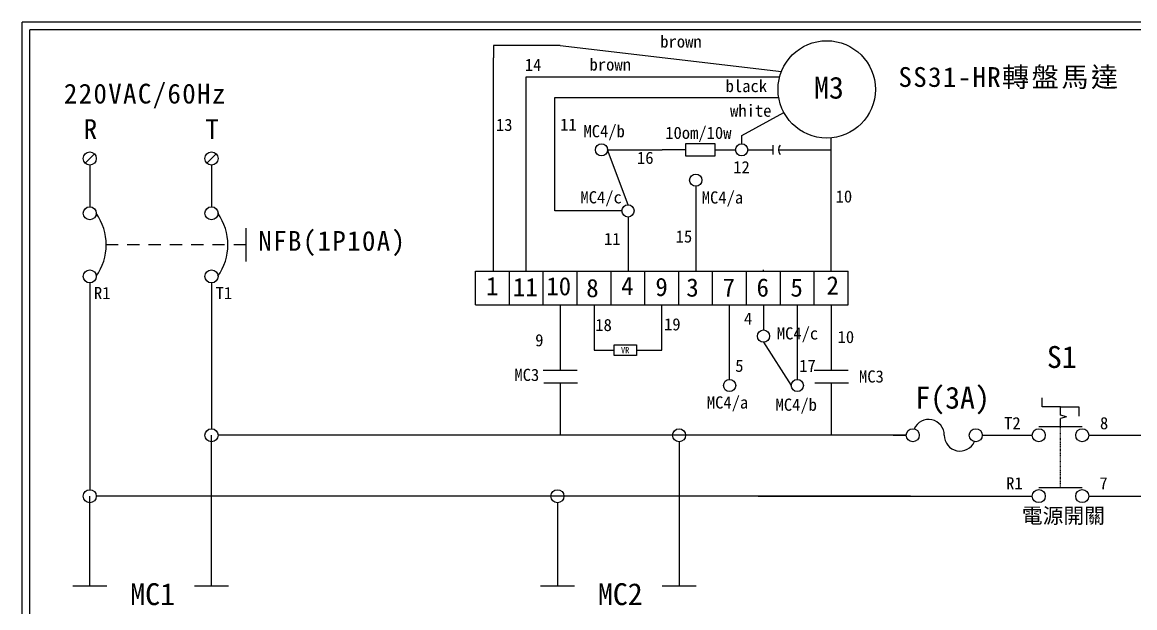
# Model space of a CAD drawing. Extents: x 10 to 297, y 3 to 207.
# Drawn here: x 10 to 192.8, y 110.8 to 207 of the extents above; entities that cross this region are included whole.
import ezdxf

# ---------------------------------------------------------------- set-up
doc = ezdxf.new("R2010")
doc.units = 0
doc.linetypes.add('DASHED', pattern=[0.2, 0.1, -0.1])
doc.linetypes.add('HIDDEN9', pattern=[3.5, 2, -1.5])
doc.layers.get('0').update_dxf_attribs({"linetype": 'CONTINUOUS'})
for name, color, linetype in [('7', 7, 'CONTINUOUS'), ('圖框層', 7, 'CONTINUOUS'), ('標尺寸層', 3, 'CONTINUOUS')]:
    doc.layers.add(name, color=color, linetype=linetype)
doc.styles.add('CNS', font='romanc.shx', dxfattribs={"bigfont": 'chineset.shx'})
doc.styles.add('STSL', font='kaiu.ttf')
doc.styles.add('標楷體', font='kaiu.ttf')

# ---------------------------------------------------------------- blocks, each defined once
blk = doc.blocks.new('FUSE')
at = {"color": 7}
for p, q in [((0, 0), (2.14, 0)), ((14.64, 0), (16.78, 0))]:
    blk.add_line(p, q, dxfattribs=at)
for centre in [(3.21, 0), (13.56, 0)]:
    blk.add_circle(centre, 1.07)
for centre, start, end in [((5.8, 0), 0, 156.116), ((10.98, 0), 180, 336.116)]:
    blk.add_arc(centre, 2.59, start, end, dxfattribs=at)

msp = doc.modelspace()

# ---------------------------------------------------------------- linework, layer by layer
for p, q in [((21.85, 185.35), (20.34, 183.83)), ((41.85, 185.35), (40.34, 183.83)), ((21.1, 164.1), (21.12, 130.19)), ((41.1, 164.1), (41.12, 140.19)), ((177.63, 143.78), (177.63, 145.28)), ((180.63, 143.78), (177.63, 143.78)), ((180.63, 143.78), (183.63, 143.78)), ((183.63, 143.78), (183.63, 142.28)), ((181.63, 142.17), (180.63, 142.44)), ((181.63, 142.17), (180.63, 141.9)), ((129.87, 139.12), (42.17, 139.12)), ((155.29, 139.12), (119.02, 139.12)), ((167.78, 139.13), (175.99, 139.13)), ((167.78, 139.12), (175.99, 139.12)), ((169.92, 139.13), (175.99, 139.13)), ((185.27, 139.12), (292.46, 139.12)), ((117.94, 138.05), (117.96, 114.4)), ((155.99, 129.12), (22.17, 129.12)), ((97.95, 128.05), (97.96, 114.4)), ((130.94, 129.12), (175.99, 129.12)), ((185.27, 129.12), (292.09, 129.12))]:
    msp.add_line(p, q)
at = {"color": 7, "linetype": 'HIDDEN9'}
msp.add_line((46.76, 170.41), (23.79, 170.41), dxfattribs=at)
for centre, radius in [((142.21, 195.94), 8), ((21.1, 184.59), 1.07), ((41.1, 184.59), 1.07), ((21.1, 175.59), 1.07), ((41.1, 175.59), 1.07), ((21.1, 165.23), 1.07), ((41.1, 165.23), 1.07), ((41.1, 139.12), 1.07), ((117.95, 139.12), 1.07), ((21.1, 129.12), 1.07), ((97.95, 129.12), 1.07)]:
    msp.add_circle(centre, radius)
at = {"color": 7}
for centre in [(14.74, 170.41), (34.74, 170.41)]:
    msp.add_arc(centre, 9.05, 325.1286, 34.8714, dxfattribs=at)
at = {"layer": '7'}
for p, q in [((180.63, 142.44), (180.63, 143.78)), ((180.63, 140.56), (180.63, 141.9)), ((177.06, 140.56), (184.2, 140.56)), ((177.06, 130.56), (184.2, 130.56))]:
    msp.add_line(p, q, dxfattribs=at)
at = {"layer": '7', "linetype": 'DASHED'}
msp.add_line((180.63, 130.56), (180.63, 140.56), dxfattribs=at)
at = {"layer": '7'}
for centre in [(177.06, 139.13), (184.2, 139.13), (177.06, 129.13), (184.2, 129.13)]:
    msp.add_circle(centre, 1.07, dxfattribs=at)
at = {"layer": '圖框層', "color": 7}
for p, q in [((297, 206.97), (10, 206.97)), ((10, 3), (10, 206.97)), ((295.75, 205.72), (11.25, 205.72)), ((11.25, 4.25), (11.25, 205.72))]:
    msp.add_line(p, q, dxfattribs=at)
at = {"layer": '標尺寸層', "color": 7}
for p, q in [((98.41, 203.17), (87.43, 203.17)), ((87.43, 203.17), (87.43, 201.12)), ((98.41, 203.17), (134.76, 198.87)), ((87.43, 166.1), (87.43, 201.12)), ((92.84, 166.1), (92.84, 197.99)), ((92.84, 197.99), (134.47, 197.99)), ((97.53, 194.6), (134.32, 194.6)), ((97.53, 175.98), (97.53, 194.6)), ((111.1, 194.6), (134.32, 194.6)), ((128.23, 188.37), (135.17, 192.13)), ((128.23, 187.02), (128.23, 188.37)), ((133.36, 186.8), (133.36, 185.23)), ((142.95, 166.1), (142.95, 187.98)), ((109.55, 176.98), (106.2, 186.02)), ((106.2, 186.02), (115.14, 186.02)), ((119.04, 186.02), (115.14, 186.02)), ((123.81, 186.02), (125.18, 186.02)), ((125.18, 186.02), (127.23, 186.02)), ((129.23, 186.02), (133.36, 186.02)), ((132.17, 186.02), (133.36, 186.02)), ((134.26, 186.02), (137.38, 186.02)), ((137.38, 186.02), (142.95, 186.02)), ((21.1, 183.52), (21.1, 176.66)), ((41.1, 183.52), (41.1, 176.66)), ((120.68, 180.02), (120.68, 166.1)), ((108.55, 175.98), (97.53, 175.98)), ((109.55, 174.98), (109.55, 166.1)), ((46.76, 173.14), (46.76, 167.68)), ((84.49, 160.53), (84.49, 166.1)), ((84.49, 166.1), (90.06, 166.1)), ((90.06, 160.53), (90.06, 166.1)), ((90.06, 166.1), (95.63, 166.1)), ((90.06, 160.53), (90.06, 166.1)), ((90.06, 160.53), (90.06, 166.1)), ((90.06, 160.53), (90.06, 166.1)), ((95.63, 160.53), (95.63, 166.1)), ((95.63, 166.1), (101.19, 166.1)), ((95.63, 160.53), (95.63, 166.1)), ((95.63, 160.53), (95.63, 166.1)), ((101.19, 160.53), (101.19, 166.1)), ((101.19, 160.53), (101.19, 166.1)), ((101.19, 166.1), (106.76, 166.1)), ((106.76, 160.53), (106.76, 166.1)), ((106.76, 160.53), (106.76, 166.1)), ((106.76, 166.1), (112.33, 166.1)), ((112.33, 160.53), (112.33, 166.1)), ((112.33, 160.53), (112.33, 166.1)), ((112.33, 166.1), (117.9, 166.1)), ((117.9, 160.53), (117.9, 166.1)), ((117.9, 160.53), (117.9, 166.1)), ((117.9, 166.1), (123.46, 166.1)), ((123.46, 160.53), (123.46, 166.1)), ((123.46, 160.53), (123.46, 166.1)), ((123.46, 166.1), (129.03, 166.1)), ((129.03, 160.53), (129.03, 166.1)), ((129.03, 160.53), (129.03, 166.1)), ((129.03, 166.1), (134.6, 166.1)), ((131.82, 166.1), (131.82, 166.29)), ((134.6, 160.53), (134.6, 166.1)), ((134.6, 160.53), (134.6, 166.1)), ((134.6, 166.1), (140.17, 166.1)), ((140.17, 160.53), (140.17, 166.1)), ((140.17, 160.53), (140.17, 166.1)), ((140.17, 160.53), (140.17, 166.1)), ((140.17, 166.1), (145.74, 166.1)), ((145.74, 160.53), (145.74, 166.1)), ((21.1, 164.16), (21.1, 164.1)), ((41.1, 164.16), (41.1, 164.1)), ((84.49, 160.53), (90.06, 160.53)), ((90.06, 160.53), (95.63, 160.53)), ((95.63, 160.53), (101.19, 160.53)), ((98.41, 160.53), (98.41, 149.83)), ((101.19, 160.53), (106.76, 160.53)), ((103.98, 160.53), (103.98, 153.13)), ((106.76, 160.53), (112.33, 160.53)), ((112.33, 160.53), (117.9, 160.53)), ((115.11, 153.13), (115.11, 160.53)), ((117.9, 160.53), (123.46, 160.53)), ((123.46, 160.53), (129.03, 160.53)), ((126.25, 148.3), (126.25, 160.53)), ((129.03, 160.53), (134.6, 160.53)), ((131.82, 160.53), (131.82, 156.42)), ((134.6, 160.53), (140.17, 160.53)), ((137.38, 148.3), (137.38, 160.53)), ((140.17, 160.53), (145.74, 160.53)), ((142.95, 160.53), (142.95, 149.83)), ((131.82, 154.42), (136.38, 147.3)), ((103.98, 153.13), (107.3, 153.13)), ((110.93, 153.13), (115.11, 153.13)), ((95.63, 149.83), (101.19, 149.83)), ((140.17, 149.83), (145.74, 149.83)), ((95.69, 147.73), (101.26, 147.73)), ((98.41, 147.73), (98.41, 139.12)), ((140.24, 147.73), (145.8, 147.73)), ((142.95, 147.73), (142.95, 139.12)), ((41.1, 114.4), (41.1, 139.12)), ((21.1, 114.4), (21.1, 129.12)), ((18.31, 114.4), (23.88, 114.4)), ((38.31, 114.4), (43.88, 114.4)), ((95.17, 114.4), (100.74, 114.4)), ((115.17, 114.4), (120.74, 114.4))]:
    msp.add_line(p, q, dxfattribs=at)
for points in [[(123.81, 187.04), (123.81, 184.99), (119.04, 184.99), (119.04, 187.04)], [(107.3, 153.96), (110.93, 153.96), (110.93, 152.22), (107.3, 152.22)]]:
    msp.add_lwpolyline(points, close=True, dxfattribs=at)
for centre in [(105.2, 186.02), (128.23, 186.02), (120.68, 181.02), (109.55, 175.98), (131.82, 155.42), (126.25, 147.3), (137.38, 147.3)]:
    msp.add_circle(centre, 1, dxfattribs=at)
msp.add_arc((135.45, 186.02), 1.19, 138.7324, 221.2676, dxfattribs=at)

# ---------------------------------------------------------------- block references
at = {"color": 7}
msp.add_blockref('FUSE', (153.14, 139.13), dxfattribs=at)

# ---------------------------------------------------------------- texts
at = {"color": 0, "char_height": 3.25, "style": '標楷體'}
for s, insert, width, attachment_point in [('{\\T1.1;SS31-HR轉盤馬達}', (172.26, 199.6), 44.317, 2), ('\\pt6.5;{\\T1.1;220VAC/60Hz}', (16.84, 196.87), 35.213, 1), ('\\pt6.5;{\\T1.1;R}', (20.1, 191.05), 2, 1), ('\\pt6.5;{\\T1.1;T}', (40.1, 191.05), 2, 1), ('\\pt6.5;{\\T1.1;NFB(1P10A)}', (60.96, 172.68), 24.6072, 2)]:
    msp.add_mtext(s, dxfattribs=dict(at, insert=insert, width=width, attachment_point=attachment_point))
at = {"layer": '圖框層', "color": 4, "style": 'STSL'}
for s, height, p in [('brown', 2, (114.85, 202.81)), ('brown', 2, (103.23, 199.03)), ('14', 2, (92.59, 198.97)), ('black', 2, (125.6, 195.5)), ('M3', 3.6, (140.12, 194.42)), ('white', 2, (126.32, 191.45)), ('13', 2, (87.85, 189.12)), ('11', 2, (98.39, 189.16)), ('MC4/b', 2, (102.23, 188.08)), ('10om/10w', 2, (115.67, 187.81)), ('16', 2, (111.03, 183.71)), ('12', 2, (126.84, 182.16)), ('MC4/c', 2, (101.73, 177.22)), ('MC4/a', 2, (121.67, 177.19)), ('10', 2, (143.67, 177.36)), ('11', 2, (105.61, 170.38)), ('15', 2, (117.38, 170.78)), ('1', 3, (86.22, 162.13)), ('11', 3, (90.63, 161.97)), ('10', 3, (96.12, 162.11)), ('8', 3, (102.69, 161.81)), ('4', 3, (108.42, 162.15)), ('9', 3, (114.05, 162)), ('3', 3, (119.13, 161.9)), ('7', 3, (125.1, 161.9)), ('6', 3, (130.67, 161.9)), ('5', 3, (136.24, 161.9)), ('2', 3, (142.18, 162.25)), ('R1', 2, (21.78, 161.49)), ('T1', 2, (41.78, 161.49)), ('4', 2, (128.6, 157.28)), ('18', 2, (104.17, 156.24)), ('19', 2, (115.47, 156.35)), ('9', 2, (94.3, 153.74)), ('MC4/c', 2, (134, 154.86)), ('10', 2, (143.99, 154.27)), ('VR', 1, (108.4, 152.61)), ('S1', 3.6, (178.39, 150.18)), ('MC3', 2, (90.88, 148.05)), ('5', 2, (127.17, 149.54)), ('17', 2, (137.69, 149.54)), ('MC3', 2, (147.51, 147.79)), ('F(3A)', 3.6, (156.77, 143.5)), ('MC4/a', 2, (122.5, 143.52)), ('MC4/b', 2, (133.8, 143.15)), ('T2', 2, (171.36, 140.12)), ('8', 2, (187.11, 140.12)), ('R1', 2, (171.69, 130.24)), ('7', 2, (187.02, 130.24)), ('MC1', 3.6, (27.75, 111.23)), ('MC2', 3.6, (104.61, 111.23))]:
    msp.add_text(s, height=height, dxfattribs=at).set_placement(p)
at = {"layer": '標尺寸層', "color": 7, "insert": (174.28, 127.17), "char_height": 2.5, "width": 14.0847, "attachment_point": 1, "style": 'CNS'}
msp.add_mtext('{\\fDFKai-SB|b0|i0|c136|p65;電源開關}', dxfattribs=at)

doc.saveas('drawing.dxf')
